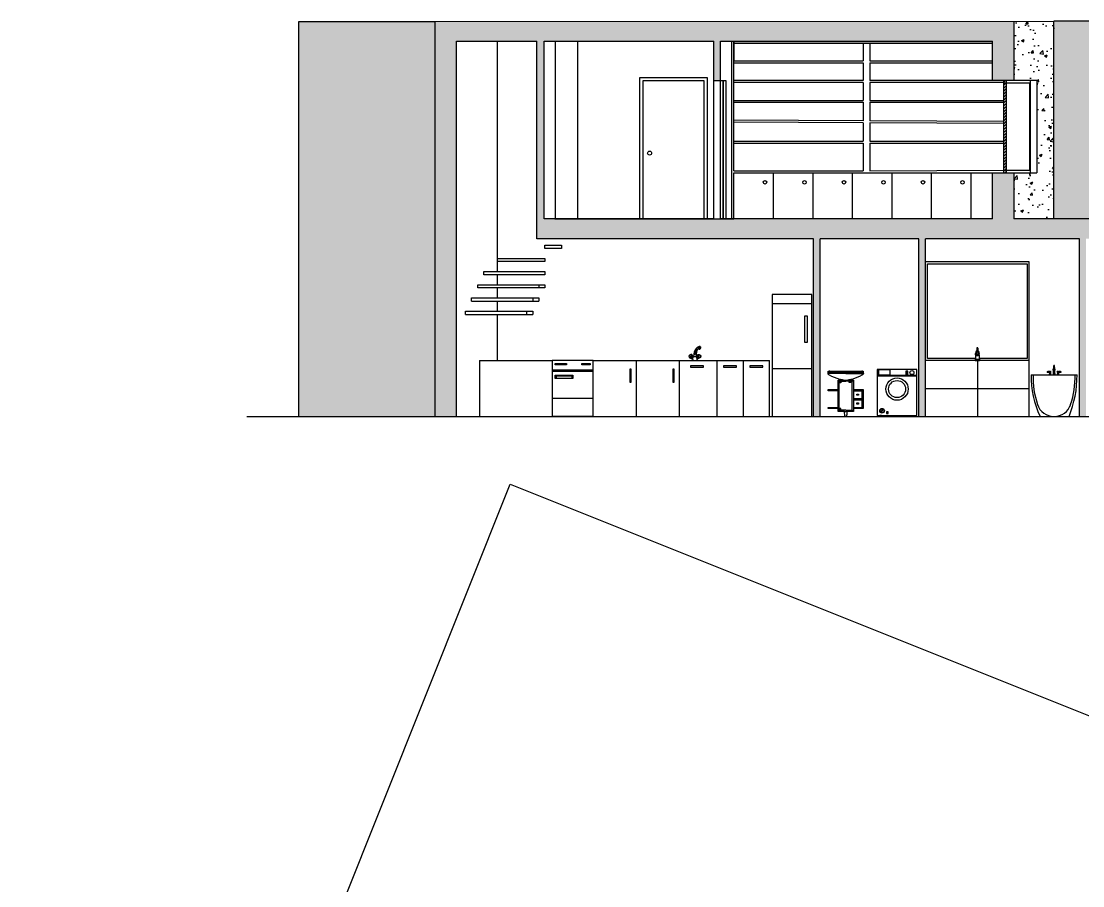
# Model space of a CAD drawing. Header units: millimetres. Extents: x -4534 to 16991, y -2575 to 14176.
# Drawn here: x 13770 to 15382, y 10756 to 12068 of the extents above; entities that cross this region are included whole.
import ezdxf

# ---------------------------------------------------------------- set-up
doc = ezdxf.new("R2010")
doc.units = ezdxf.units.MM
doc.layers.add('campitura', color=254, linetype='Continuous')
doc.layers.add('MURO', color=44, linetype='Continuous')

# ---------------------------------------------------------------- blocks, each defined once
blk = doc.blocks.new('3-rob-face')
at = {"color": 0, "linetype": 'ByBlock'}
for p, q in [((-0.6, 18.9), (-0.8, 15)), ((-0.4, 19.1), (0.4, 19.1)), ((0.6, 18.9), (0.8, 15)), ((-3.2, 2), (3.2, 2)), ((-3.2, 2), (-3.2, 0)), ((-3.2, 0), (3.2, 0)), ((-3, 8.7), (-2.7, 10.8)), ((-3, 8.7), (-3, 2)), ((-3, 2.9), (-3, 2)), ((-1.9, 14.2), (-2.7, 10.8)), ((-1.6, 9.2), (-1.9, 9.4)), ((-1.6, 8.9), (-1.6, 9.2)), ((1.5, 8.9), (-1.6, 8.9)), ((-1.6, 8.9), (-1.4, 7.4)), ((-1.4, 7.4), (1.3, 7.4)), ((-0.8, 12.5), (-1.2, 10.7)), ((-0.9, 15), (-0.8, 15)), ((-0.8, 15), (-0.8, 12.5)), ((0.8, 15), (0.8, 12.5)), ((0.9, 15), (0.8, 15)), ((0.8, 12.5), (1.2, 10.7)), ((1.3, 7.4), (1.5, 8.9)), ((1.5, 8.9), (1.6, 9.2)), ((1.6, 9.2), (1.9, 9.4)), ((1.9, 14.2), (2.7, 10.8)), ((2.8, 10.2), (2.7, 10.8)), ((3, 8.7), (2.8, 10.2)), ((3, 8.7), (3, 2)), ((3.2, 2), (3.2, 0)), ((3.2, 2), (3.2, 0))]:
    blk.add_line(p, q, dxfattribs=at)
for centre, radius, start, end in [((-0.4, 18.9), 0.2, 90, 177.9307), ((0.4, 18.9), 0.2, 2.0694, 90), ((-0.9, 14), 1, 90, 166.3706), ((0.9, 14), 1, 13.6295, 90)]:
    blk.add_arc(centre, radius, start, end, dxfattribs=at)

msp = doc.modelspace()

# ---------------------------------------------------------------- hatches: boundary and pattern name
h = msp.add_hatch()
h.set_pattern_fill('AR-CONC', color=256, scale=0.23)
h.paths.add_polyline_path([(15338.5, 12068), (15277.3, 12068), (15277.3, 11977.9), (15312.3, 11977.9), (15312.3, 11837.9), (15277.3, 11837.9), (15277.3, 11767.9), (15338.5, 11767.9)])
at = {"layer": 'campitura'}
h = msp.add_hatch(color=256, dxfattribs=at)
h.dxf.hatch_style = 1
h.paths.add_polyline_path([(15277.3, 12068), (14398.7, 12067.9), (14398.7, 11767.9), (14398.7, 11737.9), (14398.7, 11467.9), (14431, 11467.9), (14431, 11628.1), (14431, 11737.9), (14431, 12037.9), (14553.1, 12037.9), (14553.1, 11737.9), (14973.4, 11737.9), (14973.4, 11468), (14983.4, 11468), (14983.4, 11737.9), (15133.4, 11737.9), (15133.4, 11468), (15143.4, 11468), (15143.4, 11737.9), (15377.2, 11737.9), (15377.2, 11468), (15387.2, 11468), (15387.2, 11737.9), (15698.2, 11737.9), (15698.2, 11678.1), (15712.2, 11678.1), (15712.2, 11767.9), (15277.3, 11767.9), (15277.3, 11837.9), (15245, 11837.9), (15245, 11767.9), (14852.2, 11767.9), (14852.2, 11767.9), (14849.2, 11767.9), (14839.9, 11767.9), (14839.9, 11767.9), (14835.9, 11767.9), (14832, 11767.9), (14806.6, 11767.9), (14806.6, 11767.9), (14714.3, 11767.9), (14714.3, 11767.9), (14806.6, 11767.9), (14806.6, 11767.9), (14714.3, 11767.9), (14714.3, 11767.9), (14806.6, 11767.9), (14806.6, 11767.9), (14714.3, 11767.9), (14714.3, 11767.9), (14563.9, 11767.9), (14563.9, 12037.9), (14822, 12038), (14822, 11977.9), (14832, 11977.9), (14832, 12038), (15245, 12038), (15245, 12038), (14852.2, 12038), (14852.2, 12035), (15245, 12035), (15245, 12038), (14852.2, 12038), (14852.2, 12038), (15245, 12038), (15245, 11978), (15277.3, 11977.9)])
h = msp.add_hatch(dxfattribs=at)
h.set_pattern_fill('ANSI31', color=256)
h.paths.add_polyline_path([(15266.5, 11978), (15262.2, 11978), (15262.2, 11837.9), (15266.5, 11837.9)])
at = {"layer": 'MURO'}
h = msp.add_hatch(dxfattribs=at)
h.set_pattern_fill('GRAVEL', color=256, scale=2)
h.paths.add_polyline_path([(16345.6, 12068.1), (15338.5, 12068), (15338.5, 11767.9), (15712.2, 11767.9), (15712.2, 11468.1), (16345.6, 11468.1)])
h.paths.add_polyline_path([(14398.7, 12067.9), (14191.5, 12067.9), (14191.5, 11467.9), (14398.7, 11467.9), (14398.7, 11627.9), (14398.7, 11737.9), (14398.7, 11767.9)])

# ---------------------------------------------------------------- linework, layer by layer
for p, q in [((14398.7, 12067.9), (15338.5, 12068)), ((14398.7, 11767.9), (14398.7, 12067.9)), ((15277.3, 12068), (15277.3, 11977.9)), ((15338.5, 11767.9), (15338.5, 12068)), ((14431, 12037.9), (14553.1, 12037.9)), ((14431, 11737.9), (14431, 12037.9)), ((14493.1, 11688.1), (14493.1, 12037.9)), ((14553.1, 11737.9), (14553.1, 12037.9)), ((14563.9, 12037.9), (14822, 12038)), ((14563.9, 11767.9), (14563.9, 12037.9)), ((14581.2, 11767.9), (14581.2, 12037.9)), ((14615.3, 11767.9), (14615.3, 12037.9)), ((14822, 11767.9), (14822, 12038)), ((14832, 11767.9), (14832, 12038)), ((14832, 12038), (15245, 12038)), ((14849.2, 11767.9), (14849.2, 12038)), ((14852.2, 12038), (14852.2, 12008)), ((14852.2, 12038), (15245, 12038)), ((14852.2, 11840.9), (14852.2, 12038)), ((14852.2, 12035), (15245, 12035)), ((15048.6, 12035), (15048.6, 12008)), ((15058.6, 12035), (15058.6, 12008)), ((15245, 11977.9), (15245, 12038)), ((14852.2, 12008), (15048.6, 12008)), ((14852.2, 12005), (15048.6, 12005)), ((15048.6, 12005), (15048.6, 11978)), ((15058.6, 12008), (15245, 12008)), ((15058.6, 12005), (15245, 12005)), ((15058.6, 12005), (15058.6, 11978)), ((14811.6, 11982.9), (14811.6, 11767.9)), ((14852.2, 11962.9), (14852.2, 11992.9)), ((14806.6, 11977.9), (14806.6, 11767.9)), ((14822, 11977.9), (14832, 11977.9)), ((15048.6, 11978), (14852.2, 11978)), ((15048.6, 11975), (14852.2, 11975)), ((15048.6, 11975), (15048.6, 11948)), ((15245, 11978), (15058.6, 11978)), ((15262.2, 11975), (15058.6, 11975)), ((15058.6, 11975), (15058.6, 11948)), ((15312.3, 11977.9), (15245, 11978)), ((15262.2, 11837.9), (15262.2, 11978)), ((15301.6, 11973.9), (15262.2, 11974)), ((15266.5, 11837.9), (15266.5, 11978)), ((15301.6, 11841.9), (15301.6, 11973.9)), ((15303, 11837.9), (15303, 11977.9)), ((15312.3, 11977.9), (15312.3, 11837.9)), ((14852.2, 11948), (15048.6, 11948)), ((15058.6, 11948), (15262.2, 11948)), ((14852.2, 11945), (15048.6, 11945)), ((14852.2, 11902.9), (14852.2, 11932.9)), ((15048.6, 11945), (15048.6, 11917)), ((15058.6, 11945), (15262.2, 11945)), ((15058.6, 11945), (15058.6, 11916.9)), ((15048.6, 11917), (14852.2, 11918)), ((15262.2, 11915.9), (15058.6, 11916.9)), ((15048.6, 11914), (14852.2, 11915)), ((15048.6, 11914), (15048.6, 11885.9)), ((15262.2, 11912.9), (15058.6, 11913.9)), ((15058.6, 11913.9), (15058.6, 11885.9)), ((14852.2, 11885.9), (15048.6, 11885.9)), ((15058.6, 11885.9), (15262.2, 11885.9)), ((14852.2, 11882.9), (15048.6, 11882.9)), ((14852.2, 11840.9), (14852.2, 11870.9)), ((15048.6, 11882.9), (15048.6, 11840.9)), ((15058.6, 11882.9), (15262.2, 11882.9)), ((15058.6, 11882.9), (15058.6, 11840.9)), ((14849.2, 11767.9), (14849.2, 11837.9)), ((14852.2, 11840.9), (15048.6, 11840.9)), ((14852.2, 11837.9), (15245, 11837.9)), ((14852.2, 11767.9), (14852.2, 11837.9)), ((14852.2, 11837.9), (14912.2, 11837.9)), ((14912.2, 11837.9), (14912.2, 11767.9)), ((14972.2, 11837.9), (14972.2, 11767.9)), ((15032.2, 11837.9), (15032.2, 11767.9)), ((15058.6, 11840.9), (15262.2, 11841.9)), ((15092.2, 11837.9), (15092.2, 11767.9)), ((15152.2, 11837.9), (15152.2, 11767.9)), ((15212.2, 11837.9), (15212.2, 11767.9)), ((15245, 11837.9), (15312.3, 11837.9)), ((15245, 11767.9), (15245, 11837.9)), ((15262.2, 11841.9), (15301.6, 11841.9)), ((15277.3, 11837.9), (15277.3, 11767.9)), ((14398.7, 11737.9), (14398.7, 11767.9)), ((14822, 11767.9), (14563.9, 11767.9)), ((14580.2, 11767.9), (14614.4, 11767.9)), ((14614.4, 11767.9), (14714.3, 11767.9)), ((14714.3, 11767.9), (14806.6, 11767.9)), ((14806.6, 11767.9), (14832, 11767.9)), ((14832, 11767.9), (14849.2, 11767.9)), ((15245, 11767.9), (14832, 11767.9)), ((14849.2, 11767.9), (14852.2, 11767.9)), ((15712.2, 11767.9), (15277.3, 11767.9)), ((14398.7, 11467.9), (14398.7, 11737.9)), ((14431, 11468.1), (14431, 11737.9)), ((14973.4, 11737.9), (14553.1, 11737.9)), ((14973.4, 11468.1), (14973.4, 11737.9)), ((14983.4, 11468.1), (14983.4, 11737.9)), ((15133.4, 11737.9), (14983.4, 11737.9)), ((15133.4, 11468.1), (15133.4, 11737.9)), ((15143.4, 11468.1), (15143.4, 11737.9)), ((15377.2, 11737.9), (15143.4, 11737.9)), ((15377.2, 11468.1), (15377.2, 11737.9)), ((15300.7, 11703), (15143.4, 11703)), ((15300.7, 11553), (15300.7, 11703)), ((14493.1, 11668.1), (14493.1, 11683.1)), ((14493.1, 11648.1), (14493.1, 11663.1)), ((14556, 11668.1), (14556, 11663.1)), ((14453.9, 11648.1), (14556, 11648.1)), ((14453.9, 11643.1), (14453.9, 11648.1)), ((14453.9, 11643.1), (14556, 11643.1)), ((14493.1, 11628.1), (14493.1, 11643.1)), ((14546.8, 11648.1), (14546.8, 11643.1)), ((14556, 11648.1), (14556, 11643.1)), ((14970.6, 11653.1), (14910.6, 11653.1)), ((14910.6, 11653.1), (14910.6, 11468.1)), ((14970.6, 11468.1), (14970.6, 11653.1)), ((14398.7, 11467.9), (14398.7, 11627.9)), ((14431, 11468.1), (14431, 11628.1)), ((14444.6, 11628.1), (14546.8, 11628.1)), ((14444.6, 11623.1), (14444.6, 11628.1)), ((14537.5, 11628.1), (14537.5, 11623.1)), ((14546.8, 11628.1), (14546.8, 11623.1)), ((14444.6, 11623.1), (14546.8, 11623.1)), ((14493.1, 11553.1), (14493.1, 11623.1)), ((14785.1, 11561.3), (14784.1, 11559.4)), ((14786.7, 11562.2), (14785.1, 11561.3)), ((14788.2, 11562.2), (14786.7, 11562.2)), ((14788.2, 11562.2), (14788, 11561.1)), ((14788, 11561.1), (14790, 11559)), ((14790.9, 11558.7), (14788.2, 11562.2)), ((14794.8, 11560.5), (14794.9, 11559)), ((14795.3, 11558.7), (14798, 11562.2)), ((14798.1, 11561.1), (14796.2, 11559)), ((14798, 11562.2), (14798.1, 11561.1)), ((14798, 11562.2), (14799.4, 11562.2)), ((14799, 11570.7), (14798.9, 11570.8)), ((14799.4, 11562.2), (14801.1, 11561.3)), ((14800.6, 11572.5), (14801, 11572.3)), ((14800.9, 11574.1), (14801.1, 11574.1)), ((14801.1, 11574.1), (14801.2, 11574)), ((14801.1, 11561.3), (14802, 11559.4)), ((14801.2, 11574), (14801.9, 11572.5)), ((14801.8, 11572.3), (14801.6, 11572.2)), ((14801.8, 11571.8), (14801.9, 11572.4)), ((14801.9, 11572.4), (14801.8, 11572.3)), ((14801.9, 11572.5), (14801.9, 11572.4)), ((14465.9, 11553.1), (14576.5, 11553.1)), ((14465.9, 11553.1), (14465.9, 11467.9)), ((14576.5, 11553.1), (14576.5, 11468.5)), ((14638.5, 11553.1), (14576.5, 11553.1)), ((14581, 11546.6), (14581, 11548.3)), ((14581, 11548.3), (14582.7, 11548.3)), ((14582.7, 11546.6), (14581, 11546.6)), ((14582.7, 11548.3), (14584.4, 11548.3)), ((14582.7, 11548.3), (14582.7, 11546.6)), ((14584.4, 11546.6), (14582.7, 11546.6)), ((14584.4, 11548.3), (14586.1, 11548.3)), ((14584.4, 11548.3), (14584.4, 11546.6)), ((14586.1, 11546.6), (14584.4, 11546.6)), ((14586.1, 11548.3), (14587.8, 11548.3)), ((14586.1, 11548.3), (14586.1, 11546.6)), ((14587.8, 11546.6), (14586.1, 11546.6)), ((14587.8, 11548.3), (14589.4, 11548.3)), ((14587.8, 11548.3), (14587.8, 11546.6)), ((14589.4, 11546.6), (14587.8, 11546.6)), ((14589.4, 11548.3), (14591.1, 11548.3)), ((14589.4, 11548.3), (14589.4, 11546.6)), ((14591.1, 11546.6), (14589.4, 11546.6)), ((14591.1, 11548.3), (14592.8, 11548.3)), ((14591.1, 11548.3), (14591.1, 11546.6)), ((14592.8, 11546.6), (14591.1, 11546.6)), ((14592.8, 11548.3), (14594.5, 11548.3)), ((14592.8, 11548.3), (14592.8, 11546.6)), ((14594.5, 11546.6), (14592.8, 11546.6)), ((14594.5, 11548.3), (14596.2, 11548.3)), ((14594.5, 11548.3), (14594.5, 11546.6)), ((14596.2, 11546.6), (14594.5, 11546.6)), ((14596.2, 11548.3), (14597.9, 11548.3)), ((14596.2, 11548.3), (14596.2, 11546.6)), ((14597.9, 11546.6), (14596.2, 11546.6)), ((14597.9, 11548.3), (14597.9, 11546.6)), ((14621.2, 11546.6), (14621.2, 11548.3)), ((14621.2, 11548.3), (14634, 11548.3)), ((14634, 11546.6), (14621.2, 11546.6)), ((14634, 11548.3), (14634, 11546.6)), ((14638.5, 11553.1), (14906.3, 11553.1)), ((14638.5, 11468.5), (14638.5, 11553.1)), ((14703.9, 11553.1), (14703.9, 11468.5)), ((14769.4, 11553.1), (14769.4, 11468.5)), ((14784.1, 11559.4), (14784.4, 11557.6)), ((14784.4, 11557.6), (14785, 11557.9)), ((14784.4, 11557.6), (14788.4, 11555.7)), ((14785, 11557.9), (14788.2, 11556.6)), ((14796.2, 11545.1), (14786.2, 11545.1)), ((14786.2, 11545.1), (14786.2, 11543.1)), ((14786.7, 11558.5), (14787.1, 11559.5)), ((14786.7, 11558.5), (14789.2, 11557.1)), ((14787.1, 11559.5), (14787.9, 11560)), ((14787.9, 11560), (14789.8, 11558.3)), ((14789.2, 11555.8), (14789.2, 11555.4)), ((14790, 11554.7), (14790, 11553.1)), ((14790, 11553.1), (14796.2, 11553.1)), ((14790.9, 11558.7), (14791.3, 11559)), ((14791.2, 11559.4), (14791.3, 11559)), ((14791.3, 11559), (14794.9, 11559)), ((14795.3, 11558.7), (14794.9, 11559)), ((14796.2, 11554.7), (14796.2, 11553.1)), ((14806.2, 11545.1), (14796.2, 11545.1)), ((14798.2, 11560), (14796.4, 11558.3)), ((14796.9, 11555.8), (14796.9, 11555.4)), ((14799.4, 11558.5), (14797, 11557.1)), ((14801.8, 11557.6), (14797.7, 11555.7)), ((14801.1, 11557.9), (14797.9, 11556.6)), ((14799, 11559.5), (14798.2, 11560)), ((14799.4, 11558.5), (14799, 11559.5)), ((14801.8, 11557.6), (14801.1, 11557.9)), ((14802, 11559.4), (14801.8, 11557.6)), ((14806.2, 11543.1), (14806.2, 11545.1)), ((14826.3, 11553.1), (14826.3, 11468)), ((14846.3, 11545.1), (14836.3, 11545.1)), ((14836.3, 11545.1), (14836.3, 11543.1)), ((14856.3, 11545.1), (14846.3, 11545.1)), ((14856.3, 11543.1), (14856.3, 11545.1)), ((14866.3, 11553.1), (14866.3, 11468)), ((14866.3, 11553.1), (14906.3, 11553.1)), ((14886.3, 11545.1), (14876.3, 11545.1)), ((14876.3, 11545.1), (14876.3, 11543.1)), ((14896.3, 11545.1), (14886.3, 11545.1)), ((14896.3, 11543.1), (14896.3, 11545.1)), ((14906.3, 11468.1), (14906.3, 11553.1)), ((15300.7, 11553), (15143.4, 11553)), ((15222.1, 11553), (15222.1, 11468.1)), ((15300.7, 11468), (15300.7, 11553)), ((15337.9, 11544.6), (15337.8, 11544.4)), ((15337.8, 11544.4), (15337.8, 11544.2)), ((15338, 11545), (15337.9, 11545)), ((15337.9, 11545), (15337.9, 11544.9)), ((15337.9, 11544.9), (15337.9, 11544.8)), ((15337.9, 11544.8), (15337.9, 11544.7)), ((15337.9, 11544.7), (15337.9, 11544.6)), ((15337.9, 11544.4), (15337.9, 11544.4)), ((15337.9, 11544.4), (15337.9, 11544.4)), ((15338.1, 11545.1), (15338, 11545.1)), ((15338, 11545.1), (15338, 11545)), ((15338.2, 11545.2), (15338.1, 11545.1)), ((15338.3, 11545.3), (15338.2, 11545.2)), ((15338.5, 11545.4), (15338.3, 11545.3)), ((15338.7, 11545.4), (15338.5, 11545.4)), ((15338.9, 11545.3), (15338.7, 11545.4)), ((15339.1, 11545.3), (15338.9, 11545.3)), ((15339.2, 11545.2), (15339.1, 11545.3)), ((15339.3, 11545), (15339.2, 11545.2)), ((15339.3, 11544.9), (15339.3, 11545)), ((15339.4, 11544.9), (15339.3, 11544.9)), ((15339.3, 11544.4), (15339.3, 11544.5)), ((15339.3, 11544.3), (15339.3, 11544.4)), ((15339.3, 11544.4), (15339.3, 11544.4)), ((15339.3, 11544.4), (15339.3, 11544.4)), ((15339.4, 11544.8), (15339.4, 11544.9)), ((15339.4, 11544.7), (15339.4, 11544.8)), ((15339.4, 11544.5), (15339.4, 11544.7)), ((15339.5, 11544.3), (15339.4, 11544.5)), ((14638.5, 11538.4), (14576.5, 11538.4)), ((14638.5, 11536.4), (14576.5, 11536.4)), ((14581, 11525.7), (14581, 11530.7)), ((14581, 11530.7), (14607.9, 11530.7)), ((14582.3, 11529.4), (14582.3, 11525.7)), ((14606.6, 11529.4), (14582.3, 11529.4)), ((14606.6, 11525.7), (14606.6, 11529.4)), ((14607.9, 11530.7), (14607.9, 11525.7)), ((14696.1, 11540), (14694.1, 11540)), ((14694.1, 11540), (14694.1, 11520)), ((14696.1, 11530), (14696.1, 11540)), ((14696.1, 11520), (14696.1, 11530)), ((14761.5, 11540), (14759.5, 11540)), ((14759.5, 11540), (14759.5, 11520)), ((14761.5, 11530), (14761.5, 11540)), ((14761.5, 11520), (14761.5, 11530)), ((14786.2, 11543.1), (14806.2, 11543.1)), ((14836.3, 11543.1), (14856.3, 11543.1)), ((14876.3, 11543.1), (14896.3, 11543.1)), ((15022.2, 11533.5), (14995.4, 11533.5)), ((15022.2, 11535.3), (14996.4, 11535.3)), ((15022.2, 11535.3), (15048, 11535.3)), ((15022.2, 11533.5), (15049, 11533.5)), ((15070.1, 11530.6), (15130.1, 11530.6)), ((15070.1, 11529.6), (15130.1, 11529.6)), ((15303.6, 11531.3), (15373.6, 11531.3)), ((15328.7, 11536), (15328, 11536)), ((15328, 11535.5), (15328, 11536)), ((15328, 11535.9), (15328, 11535.6)), ((15328, 11535.5), (15328.7, 11535.5)), ((15328.7, 11536), (15328.7, 11535.4)), ((15331.5, 11536.3), (15329, 11536.1)), ((15329, 11535.7), (15329, 11536.1)), ((15329, 11535.4), (15329, 11535.7)), ((15329, 11535.4), (15331.5, 11535.2)), ((15331.4, 11531.7), (15330.6, 11531.5)), ((15330.6, 11531.5), (15330.6, 11531.3)), ((15330.6, 11531.5), (15332.5, 11531.5)), ((15330.6, 11531.3), (15332.5, 11531.3)), ((15331.4, 11531.7), (15332.5, 11531.7)), ((15331.5, 11536.3), (15331.5, 11535.2)), ((15331.5, 11533), (15331.5, 11532.9)), ((15333.6, 11533), (15331.5, 11533)), ((15331.5, 11532.9), (15331.6, 11532.9)), ((15331.5, 11532.9), (15331.5, 11532.9)), ((15331.5, 11532.2), (15331.5, 11532.9)), ((15331.5, 11532.2), (15331.5, 11532.1)), ((15331.5, 11532.2), (15331.5, 11532.2)), ((15331.6, 11532.2), (15331.5, 11532.2)), ((15331.5, 11532.1), (15332.5, 11532.1)), ((15331.6, 11535.7), (15331.6, 11536.2)), ((15331.6, 11535.3), (15331.6, 11535.7)), ((15332, 11534), (15331.6, 11533)), ((15331.6, 11532.9), (15331.7, 11532.9)), ((15331.6, 11532.2), (15331.6, 11532.9)), ((15331.8, 11532.2), (15331.6, 11532.2)), ((15331.6, 11532.1), (15331.6, 11531.8)), ((15331.6, 11531.8), (15332.5, 11531.8)), ((15332, 11536), (15331.7, 11536)), ((15331.7, 11535.7), (15331.7, 11536)), ((15331.7, 11535.5), (15331.7, 11535.7)), ((15331.7, 11535.5), (15332, 11535.5)), ((15331.9, 11534.6), (15331.7, 11534.5)), ((15331.7, 11534.5), (15331.7, 11534.3)), ((15331.7, 11534.5), (15332.5, 11534.5)), ((15331.7, 11534.3), (15332.5, 11534.3)), ((15331.7, 11532.9), (15331.8, 11532.9)), ((15331.8, 11532.9), (15332, 11532.9)), ((15331.9, 11532.2), (15331.8, 11532.2)), ((15331.9, 11534.6), (15332.5, 11534.6)), ((15332, 11532.2), (15331.9, 11532.2)), ((15332, 11535.7), (15332, 11536)), ((15332, 11535.5), (15332, 11535.7)), ((15332, 11534), (15332.5, 11534)), ((15332, 11532.9), (15332.3, 11532.9)), ((15332, 11532.2), (15332, 11532.9)), ((15332.3, 11532.2), (15332, 11532.2)), ((15332.1, 11535.1), (15332.5, 11535.1)), ((15332.3, 11535.2), (15332.3, 11535.1)), ((15332.8, 11535.2), (15332.3, 11535.2)), ((15332.3, 11532.9), (15332.3, 11532.9)), ((15332.3, 11532.9), (15332.5, 11532.9)), ((15332.3, 11532.2), (15332.3, 11532.9)), ((15332.5, 11532.2), (15332.3, 11532.2)), ((15332.3, 11532.2), (15332.3, 11532.2)), ((15332.5, 11535.1), (15332.9, 11535.1)), ((15332.5, 11534.6), (15333.2, 11534.6)), ((15332.5, 11534.5), (15333.4, 11534.5)), ((15332.5, 11534.3), (15333.4, 11534.3)), ((15332.5, 11534), (15333.1, 11534)), ((15332.5, 11532.9), (15332.7, 11532.9)), ((15332.7, 11532.2), (15332.5, 11532.2)), ((15332.5, 11532.1), (15333.6, 11532.1)), ((15332.5, 11531.8), (15333.5, 11531.8)), ((15332.5, 11531.7), (15333.7, 11531.7)), ((15332.5, 11531.5), (15334.4, 11531.5)), ((15332.5, 11531.3), (15334.4, 11531.3)), ((15332.7, 11532.9), (15332.8, 11532.9)), ((15332.8, 11532.2), (15332.7, 11532.2)), ((15332.8, 11535.1), (15332.8, 11535.2)), ((15332.8, 11532.9), (15333.1, 11532.9)), ((15332.8, 11532.2), (15332.8, 11532.9)), ((15333.1, 11532.2), (15332.8, 11532.2)), ((15333.3, 11536), (15333.1, 11536)), ((15333.1, 11535.7), (15333.1, 11536)), ((15333.1, 11535.5), (15333.1, 11535.7)), ((15333.1, 11535.5), (15333.3, 11535.5)), ((15333.5, 11533), (15333.1, 11534)), ((15333.1, 11532.9), (15333.2, 11532.9)), ((15333.1, 11532.2), (15333.1, 11532.9)), ((15333.3, 11532.2), (15333.1, 11532.2)), ((15333.4, 11534.5), (15333.2, 11534.6)), ((15333.2, 11532.9), (15333.3, 11532.9)), ((15333.3, 11536), (15333.3, 11535.7)), ((15333.3, 11535.7), (15333.3, 11535.5)), ((15333.3, 11532.9), (15333.5, 11532.9)), ((15333.4, 11532.2), (15333.3, 11532.2)), ((15333.6, 11536.3), (15333.4, 11536)), ((15333.4, 11535.7), (15333.4, 11536)), ((15333.4, 11535.5), (15333.4, 11535.7)), ((15333.4, 11535.5), (15333.6, 11535.1)), ((15333.4, 11534.3), (15333.4, 11534.5)), ((15333.5, 11532.2), (15333.4, 11532.2)), ((15333.5, 11532.9), (15333.6, 11532.9)), ((15333.5, 11532.2), (15333.5, 11532.9)), ((15333.6, 11532.2), (15333.5, 11532.2)), ((15333.5, 11531.8), (15333.5, 11532.1)), ((15333.6, 11535.7), (15333.6, 11536.3)), ((15333.6, 11535.1), (15333.6, 11535.7)), ((15333.6, 11532.9), (15333.6, 11533)), ((15333.6, 11532.9), (15333.6, 11532.9)), ((15333.6, 11532.2), (15333.6, 11532.9)), ((15333.6, 11532.1), (15333.6, 11532.2)), ((15333.6, 11532.2), (15333.6, 11532.2)), ((15334.4, 11531.5), (15333.7, 11531.7)), ((15333.9, 11535.7), (15333.9, 11536.2)), ((15333.9, 11535.3), (15333.9, 11535.7)), ((15334.4, 11531.3), (15334.4, 11531.5)), ((15337.4, 11531.7), (15336.7, 11531.5)), ((15336.7, 11531.5), (15336.7, 11531.3)), ((15336.7, 11531.5), (15340.5, 11531.5)), ((15336.7, 11531.3), (15340.5, 11531.3)), ((15337.3, 11540.1), (15337, 11539.7)), ((15337, 11539.7), (15337.5, 11537.7)), ((15337, 11539.7), (15337.6, 11539.7)), ((15337.4, 11533.2), (15337.1, 11532.7)), ((15337.1, 11532.7), (15340.2, 11532.7)), ((15337.1, 11532.5), (15337.4, 11532.3)), ((15337.1, 11532.5), (15340.2, 11532.5)), ((15337.3, 11540.1), (15337.6, 11540.1)), ((15337.4, 11538.9), (15337.5, 11539.1)), ((15337.4, 11538.8), (15337.4, 11538.9)), ((15337.4, 11538.7), (15337.4, 11538.8)), ((15337.4, 11538.6), (15337.4, 11538.7)), ((15337.4, 11538.5), (15337.4, 11538.6)), ((15337.4, 11538.4), (15337.4, 11538.5)), ((15337.5, 11538.3), (15337.4, 11538.4)), ((15337.5, 11536.4), (15337.4, 11533.2)), ((15337.4, 11533.2), (15339.9, 11533.2)), ((15337.4, 11532.3), (15337.4, 11531.7)), ((15337.4, 11532.3), (15339.9, 11532.3)), ((15337.4, 11531.7), (15339.9, 11531.7)), ((15337.6, 11539.4), (15337.5, 11539.2)), ((15337.5, 11539.2), (15337.5, 11539.1)), ((15337.5, 11539.1), (15337.5, 11539.1)), ((15337.5, 11539.1), (15337.5, 11539)), ((15337.5, 11539.1), (15337.5, 11539.1)), ((15337.5, 11539), (15337.5, 11539)), ((15337.5, 11539), (15337.5, 11539)), ((15337.5, 11539), (15337.5, 11539)), ((15337.6, 11538.1), (15337.5, 11538.3)), ((15337.5, 11537.7), (15337.5, 11536.7)), ((15337.5, 11537.7), (15338.5, 11537.7)), ((15339.8, 11536.7), (15337.5, 11536.7)), ((15337.5, 11536.4), (15339.8, 11536.4)), ((15337.7, 11540.9), (15337.6, 11540.6)), ((15337.6, 11540.6), (15337.6, 11540.4)), ((15337.6, 11540.4), (15337.6, 11540.1)), ((15337.6, 11540.1), (15337.6, 11540)), ((15337.6, 11540), (15337.6, 11539.9)), ((15337.6, 11539.9), (15337.6, 11539.8)), ((15337.6, 11539.8), (15337.6, 11539.6)), ((15337.6, 11539.6), (15337.6, 11539.5)), ((15337.6, 11539.5), (15337.6, 11539.4)), ((15337.8, 11538), (15337.6, 11538.1)), ((15337.8, 11543.3), (15337.7, 11542.8)), ((15337.7, 11542.8), (15337.7, 11542.4)), ((15337.7, 11542.4), (15337.7, 11541.9)), ((15337.7, 11541.9), (15337.7, 11541.6)), ((15337.7, 11541.6), (15337.7, 11541.2)), ((15337.7, 11541.2), (15337.7, 11540.9)), ((15337.8, 11544.2), (15337.8, 11544)), ((15337.8, 11544), (15337.8, 11543.7)), ((15337.8, 11543.7), (15337.8, 11543.3)), ((15337.8, 11543.3), (15337.8, 11543.3)), ((15337.9, 11537.9), (15337.8, 11538)), ((15337.9, 11544.4), (15338, 11544.2)), ((15338, 11542.6), (15337.9, 11542.6)), ((15337.9, 11542.6), (15337.9, 11542.5)), ((15337.9, 11542.5), (15337.9, 11542.5)), ((15337.9, 11542.5), (15337.9, 11542.4)), ((15337.9, 11542.4), (15337.9, 11542.4)), ((15337.9, 11542.4), (15337.9, 11542.3)), ((15337.9, 11542.3), (15338, 11542.3)), ((15338.1, 11537.8), (15337.9, 11537.9)), ((15338, 11544.2), (15338, 11544.1)), ((15338, 11544.1), (15338, 11543.9)), ((15338, 11543.9), (15338, 11543.7)), ((15338, 11543.7), (15338, 11543.5)), ((15338, 11543.5), (15338, 11543.3)), ((15338, 11543.3), (15338, 11543.1)), ((15338, 11543.1), (15338, 11543)), ((15338, 11543), (15338, 11542.8)), ((15338, 11542.8), (15338, 11542.8)), ((15338, 11542.8), (15338, 11542.7)), ((15338.1, 11542.7), (15338, 11542.6)), ((15338, 11542.7), (15338, 11542.7)), ((15338, 11542.7), (15338, 11542.7)), ((15338, 11542.7), (15338, 11542.7)), ((15338, 11542.3), (15338.2, 11541.3)), ((15338, 11542.3), (15338, 11542.3)), ((15338, 11542.3), (15338.1, 11542.2)), ((15338, 11542.3), (15338.1, 11542.3)), ((15338.2, 11542.7), (15338.1, 11542.7)), ((15338.1, 11542.7), (15338.1, 11542.7)), ((15338.1, 11542.3), (15338.1, 11542.4)), ((15338.1, 11542.4), (15338.2, 11542.4)), ((15338.1, 11542.3), (15338.1, 11542.3)), ((15338.3, 11537.8), (15338.1, 11537.8)), ((15338.3, 11542.7), (15338.2, 11542.7)), ((15338.2, 11542.4), (15338.3, 11542.4)), ((15338.2, 11541.3), (15338.2, 11541.4)), ((15338.2, 11541.4), (15338.2, 11541.4)), ((15338.2, 11541.4), (15338.2, 11541.4)), ((15338.2, 11541.4), (15338.3, 11541.4)), ((15338.3, 11541.3), (15338.2, 11541.3)), ((15338.2, 11541.3), (15338.2, 11541.3)), ((15338.2, 11541.3), (15338.2, 11541.3)), ((15338.4, 11542.7), (15338.3, 11542.7)), ((15338.3, 11542.4), (15338.4, 11542.4)), ((15338.3, 11541.4), (15338.4, 11541.4)), ((15338.4, 11541.2), (15338.3, 11541.3)), ((15338.5, 11537.7), (15338.3, 11537.8)), ((15338.5, 11542.7), (15338.4, 11542.7)), ((15338.4, 11542.4), (15338.5, 11542.4)), ((15338.4, 11541.4), (15338.5, 11541.5)), ((15338.4, 11541.4), (15338.4, 11541.4)), ((15338.5, 11541.2), (15338.4, 11541.2)), ((15338.4, 11541.2), (15338.4, 11541.2)), ((15338.6, 11542.7), (15338.5, 11542.7)), ((15338.5, 11542.4), (15338.6, 11542.4)), ((15338.5, 11541.5), (15338.6, 11541.5)), ((15338.6, 11541.2), (15338.5, 11541.2)), ((15338.6, 11537.7), (15338.5, 11537.7)), ((15338.8, 11542.7), (15338.6, 11542.7)), ((15338.6, 11542.4), (15338.7, 11542.4)), ((15338.6, 11541.5), (15338.7, 11541.5)), ((15338.7, 11541.2), (15338.6, 11541.2)), ((15338.8, 11537.7), (15338.6, 11537.7)), ((15338.7, 11542.4), (15338.8, 11542.4)), ((15338.7, 11541.5), (15338.8, 11541.4)), ((15338.8, 11541.2), (15338.7, 11541.2)), ((15338.9, 11542.7), (15338.8, 11542.7)), ((15338.8, 11542.4), (15338.9, 11542.4)), ((15338.8, 11541.4), (15338.9, 11541.4)), ((15338.9, 11541.2), (15338.8, 11541.2)), ((15339, 11537.7), (15338.8, 11537.7)), ((15338.8, 11537.7), (15339.8, 11537.7)), ((15339, 11542.7), (15338.9, 11542.7)), ((15338.9, 11542.4), (15339, 11542.4)), ((15338.9, 11541.4), (15339, 11541.4)), ((15339, 11541.3), (15338.9, 11541.2)), ((15339.1, 11542.7), (15339, 11542.7)), ((15339, 11542.4), (15339.1, 11542.4)), ((15339, 11541.4), (15339.1, 11541.4)), ((15339.1, 11541.3), (15339, 11541.3)), ((15339.2, 11537.8), (15339, 11537.7)), ((15339.2, 11542.7), (15339.1, 11542.7)), ((15339.1, 11542.4), (15339.2, 11542.4)), ((15339.1, 11541.3), (15339.2, 11542.3)), ((15339.1, 11541.4), (15339.1, 11541.4)), ((15339.1, 11541.4), (15339.1, 11541.4)), ((15339.1, 11541.4), (15339.1, 11541.3)), ((15339.1, 11541.3), (15339.1, 11541.3)), ((15339.1, 11541.3), (15339.1, 11541.3)), ((15339.2, 11542.9), (15339.3, 11543)), ((15339.2, 11542.8), (15339.2, 11542.9)), ((15339.2, 11542.9), (15339.2, 11542.9)), ((15339.2, 11542.7), (15339.2, 11542.8)), ((15339.3, 11542.6), (15339.2, 11542.7)), ((15339.2, 11542.7), (15339.2, 11542.7)), ((15339.2, 11542.7), (15339.2, 11542.7)), ((15339.2, 11542.7), (15339.2, 11542.7)), ((15339.2, 11542.4), (15339.2, 11542.3)), ((15339.2, 11542.2), (15339.3, 11542.3)), ((15339.2, 11542.3), (15339.2, 11542.3)), ((15339.2, 11542.3), (15339.2, 11542.3)), ((15339.3, 11537.9), (15339.2, 11537.8)), ((15339.3, 11544.2), (15339.3, 11544.3)), ((15339.3, 11544.1), (15339.3, 11544.2)), ((15339.3, 11543.9), (15339.3, 11544.1)), ((15339.3, 11543.8), (15339.3, 11543.9)), ((15339.3, 11543.6), (15339.3, 11543.8)), ((15339.3, 11543.4), (15339.3, 11543.6)), ((15339.3, 11543.1), (15339.3, 11543.4)), ((15339.3, 11543), (15339.3, 11543.1)), ((15339.3, 11543), (15339.3, 11543)), ((15339.4, 11542.6), (15339.3, 11542.6)), ((15339.3, 11542.6), (15339.3, 11542.6)), ((15339.3, 11542.3), (15339.3, 11542.3)), ((15339.3, 11542.3), (15339.4, 11542.3)), ((15339.5, 11538), (15339.3, 11537.9)), ((15339.4, 11542.5), (15339.4, 11542.6)), ((15339.4, 11542.4), (15339.4, 11542.5)), ((15339.4, 11542.3), (15339.4, 11542.4)), ((15339.4, 11542.4), (15339.4, 11542.4)), ((15339.5, 11544.1), (15339.5, 11544.3)), ((15339.5, 11543.8), (15339.5, 11544.1)), ((15339.5, 11543.4), (15339.5, 11543.8)), ((15339.5, 11543.1), (15339.5, 11543.4)), ((15339.5, 11542.8), (15339.5, 11543.1)), ((15339.5, 11542.5), (15339.5, 11542.8)), ((15339.6, 11542.1), (15339.5, 11542.5)), ((15339.7, 11538.1), (15339.5, 11538)), ((15339.6, 11541.7), (15339.6, 11542.1)), ((15339.6, 11541.4), (15339.6, 11541.7)), ((15339.6, 11541.1), (15339.6, 11541.4)), ((15339.6, 11540.8), (15339.6, 11541.1)), ((15339.6, 11540.6), (15339.6, 11540.8)), ((15339.7, 11540.4), (15339.6, 11540.6)), ((15339.7, 11540.2), (15339.7, 11540.4)), ((15339.7, 11540), (15339.7, 11540.2)), ((15339.7, 11540.1), (15340, 11540.1)), ((15339.7, 11539.8), (15339.7, 11540)), ((15339.7, 11539.7), (15339.7, 11539.8)), ((15339.7, 11539.5), (15339.7, 11539.7)), ((15339.7, 11539.7), (15340.3, 11539.7)), ((15339.7, 11539.3), (15339.7, 11539.5)), ((15339.7, 11539.2), (15339.7, 11539.3)), ((15339.7, 11539.1), (15339.7, 11539.2)), ((15339.7, 11539.2), (15339.7, 11539.1)), ((15339.8, 11539), (15339.7, 11539.1)), ((15339.7, 11539.1), (15339.8, 11539)), ((15339.8, 11538.2), (15339.7, 11538.1)), ((15339.8, 11537.7), (15340.3, 11539.7)), ((15339.8, 11539), (15339.8, 11539)), ((15339.8, 11539), (15339.8, 11539)), ((15339.8, 11539), (15339.9, 11538.8)), ((15339.9, 11538.4), (15339.8, 11538.3)), ((15339.8, 11538.3), (15339.8, 11538.2)), ((15339.8, 11536.7), (15339.8, 11537.7)), ((15339.9, 11533.2), (15339.8, 11536.4)), ((15339.9, 11538.8), (15339.9, 11538.7)), ((15339.9, 11538.7), (15339.9, 11538.7)), ((15339.9, 11538.7), (15339.9, 11538.6)), ((15339.9, 11538.6), (15339.9, 11538.4)), ((15340.2, 11532.7), (15339.9, 11533.2)), ((15339.9, 11532.3), (15340.2, 11532.5)), ((15339.9, 11531.7), (15339.9, 11532.3)), ((15340.5, 11531.5), (15339.9, 11531.7)), ((15340.3, 11539.7), (15340, 11540.1)), ((15340.5, 11531.3), (15340.5, 11531.5)), ((15343.6, 11531.7), (15342.8, 11531.5)), ((15342.8, 11531.5), (15342.8, 11531.3)), ((15344.7, 11531.5), (15342.8, 11531.5)), ((15344.7, 11531.3), (15342.8, 11531.3)), ((15343.3, 11535.7), (15343.3, 11536.2)), ((15343.3, 11535.3), (15343.3, 11535.7)), ((15344.7, 11531.7), (15343.6, 11531.7)), ((15343.9, 11536), (15343.7, 11536.3)), ((15343.7, 11535.7), (15343.7, 11536.3)), ((15343.7, 11535.1), (15343.7, 11535.7)), ((15343.7, 11535.1), (15343.9, 11535.5)), ((15343.7, 11533), (15343.7, 11532.9)), ((15343.7, 11533), (15345.7, 11533)), ((15343.8, 11532.9), (15343.7, 11532.9)), ((15343.7, 11532.9), (15343.7, 11532.9)), ((15343.7, 11532.2), (15343.7, 11532.9)), ((15343.7, 11532.2), (15343.7, 11532.1)), ((15343.7, 11532.2), (15343.7, 11532.2)), ((15343.7, 11532.2), (15343.8, 11532.2)), ((15344.7, 11532.1), (15343.7, 11532.1)), ((15344.2, 11534), (15343.8, 11533)), ((15344, 11532.9), (15343.8, 11532.9)), ((15343.8, 11532.2), (15343.8, 11532.9)), ((15343.8, 11532.2), (15343.9, 11532.2)), ((15343.8, 11532.1), (15343.8, 11531.8)), ((15344.7, 11531.8), (15343.8, 11531.8)), ((15343.9, 11535.7), (15343.9, 11536)), ((15343.9, 11535.5), (15343.9, 11535.7)), ((15344.1, 11534.6), (15343.9, 11534.5)), ((15343.9, 11534.5), (15343.9, 11534.3)), ((15344.7, 11534.5), (15343.9, 11534.5)), ((15344.7, 11534.3), (15343.9, 11534.3)), ((15343.9, 11532.2), (15344, 11532.2)), ((15344.2, 11536), (15344, 11536)), ((15344, 11536), (15344, 11535.7)), ((15344, 11535.7), (15344, 11535.5)), ((15344, 11535.5), (15344.2, 11535.5)), ((15344.1, 11532.9), (15344, 11532.9)), ((15344, 11532.2), (15344.2, 11532.2)), ((15344.7, 11534.6), (15344.1, 11534.6)), ((15344.2, 11532.9), (15344.1, 11532.9)), ((15344.2, 11535.7), (15344.2, 11536)), ((15344.2, 11535.5), (15344.2, 11535.7)), ((15344.7, 11534), (15344.2, 11534)), ((15344.5, 11532.9), (15344.2, 11532.9)), ((15344.2, 11532.2), (15344.2, 11532.9)), ((15344.2, 11532.2), (15344.5, 11532.2)), ((15344.7, 11535.1), (15344.3, 11535.1)), ((15344.5, 11535.2), (15344.5, 11535.1)), ((15344.5, 11535.2), (15345, 11535.2)), ((15344.6, 11532.9), (15344.5, 11532.9)), ((15344.5, 11532.2), (15344.5, 11532.9)), ((15344.5, 11532.2), (15344.6, 11532.2)), ((15344.8, 11532.9), (15344.6, 11532.9)), ((15344.6, 11532.2), (15344.8, 11532.2)), ((15345.1, 11535.1), (15344.7, 11535.1)), ((15345.4, 11534.6), (15344.7, 11534.6)), ((15345.6, 11534.5), (15344.7, 11534.5)), ((15345.6, 11534.3), (15344.7, 11534.3)), ((15345.3, 11534), (15344.7, 11534)), ((15345.7, 11532.1), (15344.7, 11532.1)), ((15345.7, 11531.8), (15344.7, 11531.8)), ((15345.9, 11531.7), (15344.7, 11531.7)), ((15346.6, 11531.5), (15344.7, 11531.5)), ((15346.6, 11531.3), (15344.7, 11531.3)), ((15344.9, 11532.9), (15344.8, 11532.9)), ((15344.8, 11532.2), (15344.9, 11532.2)), ((15345, 11532.9), (15344.9, 11532.9)), ((15344.9, 11532.2), (15345, 11532.2)), ((15345, 11535.1), (15345, 11535.2)), ((15345.3, 11532.9), (15345, 11532.9)), ((15345, 11532.2), (15345, 11532.9)), ((15345, 11532.2), (15345.3, 11532.2)), ((15345.6, 11536), (15345.3, 11536)), ((15345.3, 11535.7), (15345.3, 11536)), ((15345.3, 11535.5), (15345.3, 11535.7)), ((15345.3, 11535.5), (15345.6, 11535.5)), ((15345.7, 11533), (15345.3, 11534)), ((15345.4, 11532.9), (15345.3, 11532.9)), ((15345.3, 11532.2), (15345.3, 11532.9)), ((15345.3, 11532.2), (15345.4, 11532.2)), ((15345.6, 11534.5), (15345.4, 11534.6)), ((15345.6, 11532.9), (15345.4, 11532.9)), ((15345.4, 11532.2), (15345.5, 11532.2)), ((15345.5, 11532.2), (15345.7, 11532.2)), ((15345.6, 11535.7), (15345.6, 11536.2)), ((15345.6, 11535.7), (15345.6, 11536)), ((15345.6, 11535.3), (15345.6, 11535.7)), ((15345.6, 11535.5), (15345.6, 11535.7)), ((15345.6, 11534.3), (15345.6, 11534.5)), ((15345.7, 11532.9), (15345.6, 11532.9)), ((15348.3, 11536.1), (15345.7, 11536.3)), ((15345.7, 11536.3), (15345.7, 11535.2)), ((15345.7, 11535.2), (15348.3, 11535.4)), ((15345.8, 11532.9), (15345.7, 11533)), ((15345.8, 11532.9), (15345.7, 11532.9)), ((15345.7, 11532.2), (15345.7, 11532.9)), ((15345.7, 11532.1), (15345.8, 11532.2)), ((15345.7, 11532.2), (15345.8, 11532.2)), ((15345.7, 11531.8), (15345.7, 11532.1)), ((15345.8, 11532.9), (15345.8, 11532.9)), ((15345.8, 11532.2), (15345.8, 11532.9)), ((15345.8, 11532.2), (15345.8, 11532.2)), ((15346.6, 11531.5), (15345.9, 11531.7)), ((15346.6, 11531.3), (15346.6, 11531.5)), ((15348.3, 11535.7), (15348.3, 11536.1)), ((15348.3, 11535.4), (15348.3, 11535.7)), ((15348.5, 11535.4), (15348.5, 11536)), ((15349.2, 11536), (15348.5, 11536)), ((15348.5, 11535.5), (15349.2, 11535.5)), ((15349.2, 11535.5), (15349.2, 11536)), ((15349.3, 11535.9), (15349.3, 11535.6)), ((14607.9, 11525.7), (14581, 11525.7)), ((14694.1, 11520), (14696.1, 11520)), ((14759.5, 11520), (14761.5, 11520)), ((15012.4, 11521.4), (15010.5, 11523.3)), ((15012.4, 11477.6), (15012.4, 11521.4)), ((15012.4, 11521.4), (15022.2, 11521.4)), ((15012.6, 11518.9), (15012.6, 11521.2)), ((15012.6, 11521.2), (15014.9, 11521.2)), ((15014.9, 11518.9), (15012.6, 11518.9)), ((15014.9, 11521.2), (15014.9, 11518.9)), ((15019, 11523.3), (15025.3, 11523.3)), ((15031.9, 11521.4), (15022.2, 11521.4)), ((15027.5, 11519.7), (15027.5, 11521.4)), ((15030, 11519.7), (15027.5, 11519.7)), ((15030, 11521.4), (15030, 11519.7)), ((15031.9, 11521.4), (15033.9, 11523.3)), ((15031.9, 11477.6), (15031.9, 11521.4)), ((15010.5, 11508.8), (15010.5, 11506.9)), ((15033.9, 11506.9), (15046.9, 11506.9)), ((15039.1, 11500.3, 0), (15039.1, 11502, 0)), ((15039.1, 11502, 0), (15041.6, 11502, 0)), ((15041.6, 11500.3, 0), (15039.1, 11500.3, 0)), ((15041.6, 11502, 0), (15041.6, 11500.3, 0)), ((15046.9, 11506.9), (15048.8, 11508.8)), ((15046.9, 11481.9), (15046.9, 11506.9)), ((15143.4, 11510.6), (15300.7, 11510.5)), ((14638.5, 11495.5), (14576.5, 11495.5)), ((15010.5, 11481.9), (15010.5, 11480)), ((15014.9, 11480.1), (15012.6, 11480.1)), ((15012.6, 11480.1), (15012.6, 11477.8)), ((15014.9, 11477.8), (15014.9, 11480.1)), ((15033.9, 11495.3, 0), (15046.9, 11495.3, 0)), ((15033.9, 11493.4, 0), (15046.9, 11493.4, 0)), ((15033.9, 11481.9), (15046.9, 11481.9)), ((15039.1, 11486.8, 0), (15039.1, 11488.5, 0)), ((15039.1, 11488.5, 0), (15041.6, 11488.5, 0)), ((15041.6, 11486.8, 0), (15039.1, 11486.8, 0)), ((15041.6, 11488.5, 0), (15041.6, 11486.8, 0)), ((15046.9, 11481.9), (15048.8, 11480)), ((14112.5, 11467.9), (16538.4, 11468.1)), ((14576.5, 11468.5), (14638.5, 11468.5)), ((14906.3, 11468.1), (14910.6, 11468.1)), ((15012.4, 11477.6), (15010.5, 11475.6)), ((15022.2, 11477.6), (15012.4, 11477.6)), ((15012.6, 11477.8), (15014.9, 11477.8)), ((15020.2, 11475.6), (15022.2, 11475.6)), ((15022.2, 11477.6), (15031.9, 11477.6)), ((15024.1, 11475.6), (15022.2, 11475.6)), ((15031.9, 11477.6), (15033.9, 11475.6)), ((15075.4, 11474.4), (15078.9, 11479.3)), ((15075.8, 11474.1), (15079.3, 11479)), ((13769.9, 9508.3), (14512.7, 11365.3)), ((14512.7, 11365.3), (16369.6, 10622.5))]:
    msp.add_line(p, q)
for points in [[(14709.3, 11767.9), (14709.3, 11982.9), (14811.6, 11982.9)], [(14714.3, 11767.9), (14714.3, 11977.9), (14806.6, 11977.9)], [(15146.4, 11556), (15146.4, 11700), (15297.7, 11700), (15297.7, 11556), (15225.1, 11556)], [(14910.6, 11639.5), (14970.6, 11639.5)], [(14959.5, 11620.4), (14959.5, 11581), (14964, 11581), (14964, 11620.4), (14959.5, 11620.4)], [(15219.1, 11556), (15146.4, 11556)], [(14910.6, 11540.7), (14970.6, 11540.7)], [(15033.9, 11508.8), (15033.9, 11480)]]:
    msp.add_lwpolyline(points)
for points in [[(14832, 11977.9), (14836, 11977.9), (14835.9, 11767.9), (14831.9, 11767.9)], [(14836, 11977.9), (14840, 11977.9), (14839.9, 11767.9), (14835.9, 11767.9)], [(14565.3, 11728.1), (14590.3, 11728.1), (14590.3, 11723.1), (14565.3, 11723.1)], [(14493.1, 11708.1), (14565.3, 11708.1), (14565.3, 11703.1), (14493.1, 11703.1)], [(14472.5, 11688.1), (14565.3, 11688.1), (14565.3, 11683.1), (14472.5, 11683.1)], [(14463.2, 11668.1), (14565.3, 11668.1), (14565.3, 11663.1), (14463.2, 11663.1)], [(15070.1, 11469.6), (15130.1, 11469.6), (15130.1, 11539.6), (15070.1, 11539.6)], [(15071.8, 11531.5), (15089.8, 11531.5), (15089.8, 11538.6), (15071.8, 11538.6)], [(15113.6, 11535.4), (15116.6, 11535.4), (15116.6, 11536.9), (15113.6, 11536.9)], [(15113.6, 11533.4), (15116.6, 11533.4), (15116.6, 11534.9), (15113.6, 11534.9)], [(15113.6, 11531.4), (15116.6, 11531.4), (15116.6, 11532.9), (15113.6, 11532.9)], [(15073.9, 11468.1), (15076.4, 11468.1), (15076.4, 11469.6), (15073.9, 11469.6)], [(15084.2, 11472.7), (15086.7, 11472.7), (15086.7, 11475.2), (15084.2, 11475.2)], [(15126.2, 11468.1), (15123.7, 11468.1), (15123.7, 11469.6), (15126.2, 11469.6)]]:
    msp.add_lwpolyline(points, close=True)
msp.add_lwpolyline([(15048.8, 11480), (15033.9, 11480), (15033.9, 11475.6), (15024.1, 11475.6), (15024.1, 11474.9), (15024, 11473.1), (15023.8, 11470.9), (15023.6, 11469.4), (15023.3, 11468), (15022.2, 11468), (15021, 11468), (15020.8, 11469.4), (15020.6, 11470.9), (15020.4, 11473.1), (15020.3, 11474.9), (15020.2, 11475.6), (15010.5, 11475.6), (15010.5, 11480), (14995.6, 11480), (14995.6, 11481.9), (15010.5, 11481.9), (15010.5, 11506.9), (14995.6, 11506.9), (14995.6, 11508.8), (15010.5, 11508.8), (15010.5, 11523.3), (15019, 11523.3, -0.032145), (15015.6, 11523.7), (15015.6, 11523.7, -0.024933), (15013, 11524.4, -0.054278), (14997.6, 11530.8, -0.105753), (14995.7, 11532.4, -0.174382), (14995.4, 11533.5, -0.072344), (14995.4, 11534), (14995.7, 11536.3, -0.481494), (14996.4, 11537), (15019.8, 11537), (15024.6, 11537), (15047.9, 11537, -0.481494), (15048.7, 11536.3), (15048.9, 11534, -0.072344), (15049, 11533.5, -0.174382), (15048.6, 11532.4, -0.105753), (15046.8, 11530.8, -0.054278), (15031.4, 11524.4, -0.024933), (15028.8, 11523.7, -0.032145), (15025.3, 11523.3), (15033.9, 11523.3), (15033.9, 11508.8), (15048.8, 11508.8)], format="xyb", close=True)
for centre, radius in [((14724.3, 11867.9), 3), ((14899.6, 11823.6), 2.67), ((14959.6, 11823.6), 2.67), ((15019.6, 11823.6), 2.67), ((15079.6, 11823.6), 2.67), ((15139.6, 11823.6), 2.67), ((15199.6, 11823.6), 2.67), ((15122.7, 11534.7), 3.11), ((15100.1, 11509.7), 17), ((15100.1, 11509.7), 12.9), ((15077.4, 11476.7), 3.5), ((15077.4, 11476.7), 3)]:
    msp.add_circle(centre, radius)
for centre, radius, start, end in [((14997, 11533.6), 1.66, 126.2701, 165.926), ((14995.3, 11536), 1.29, 307.6126, 351.6721), ((14997.9, 11535.6), 1.36, 92.8165, 173.1753), ((15046.5, 11535.6), 1.36, 6.8247, 87.1835), ((15049.1, 11536), 1.29, 188.3279, 232.3874), ((15047.3, 11533.6), 1.66, 14.074, 53.7299), ((15442.8, 11528.8), 139.2, 178.9447, 205.8634), ((15442.8, 11528.8), 136.2, 178.9447, 198.1437), ((15328.1, 11535.9), 0.0762, 94.7636, 180), ((15328.1, 11535.6), 0.0762, 180, 265.2364), ((15328.8, 11536), 0.107, 4.7636, 180), ((15328.8, 11535.4), 0.107, 180, 355.2364), ((15331.4, 11531.8), 0.19, 278.46, 0), ((15331.6, 11536.2), 0.0762, 0, 94.7636), ((15331.6, 11535.3), 0.0762, 265.2364, 0), ((15331.7, 11536.1), 0.0762, 180, 270), ((15331.7, 11535.4), 0.0762, 90, 180), ((15331.8, 11534.1), 0.228, 339.8637, 90), ((15331.6, 11535.1), 0.564, 302.1957, 357.9387), ((15332.5, 11535.7), 0.594, 26.6615, 153.3385), ((15332.5, 11535.7), 0.594, 206.6615, 241.6824), ((15332.5, 11535.7), 0.594, 298.3176, 333.3385), ((15333.5, 11535.1), 0.564, 182.0613, 237.8043), ((15333.3, 11534.1), 0.228, 90, 200.1363), ((15333.3, 11536.1), 0.0762, 270, 318.5281), ((15333.3, 11535.4), 0.0762, 41.4719, 90), ((15333.7, 11531.8), 0.19, 180, 261.54), ((15333.8, 11536.2), 0.178, 0, 138.5281), ((15333.8, 11535.3), 0.178, 221.4719, 0), ((15337.2, 11532.6), 0.152, 143.7261, 234.0897), ((15337.5, 11536.6), 0.152, 90, 269.2748), ((15339.8, 11536.6), 0.152, 270.7252, 90), ((15340.1, 11532.6), 0.152, 305.9103, 36.2739), ((15343.5, 11536.2), 0.178, 41.4719, 180), ((15343.5, 11535.3), 0.178, 180, 318.5281), ((15343.6, 11531.8), 0.19, 278.46, 0), ((15344, 11536.1), 0.0762, 221.4719, 270), ((15344, 11535.4), 0.0762, 90, 138.5281), ((15343.9, 11534.1), 0.228, 339.8637, 90), ((15343.8, 11535.1), 0.564, 302.1957, 357.9387), ((15344.7, 11535.7), 0.594, 26.6615, 153.3385), ((15344.7, 11535.7), 0.594, 206.6615, 241.6824), ((15344.7, 11535.7), 0.594, 298.3176, 333.3385), ((15345.7, 11535.1), 0.564, 182.0613, 237.8043), ((15345.5, 11534.1), 0.228, 90, 200.1363), ((15345.7, 11536.2), 0.0762, 85.2364, 180), ((15345.6, 11536.1), 0.0762, 270, 0), ((15345.6, 11535.4), 0.0762, 0, 90), ((15345.7, 11535.3), 0.0762, 180, 274.7636), ((15345.9, 11531.8), 0.19, 180, 261.54), ((15348.4, 11536), 0.107, 0, 175.2364), ((15348.4, 11535.4), 0.107, 184.7636, 0), ((15349.2, 11535.9), 0.0762, 0, 85.2364), ((15349.2, 11535.6), 0.0762, 274.7636, 0), ((15208.4, 11530.5), 165.2, 337.7976, 0.2989), ((15234.4, 11528.8), 136.2, 341.8563, 1.0553), ((15338.6, 11494.6), 26.6, 198.0513, 341.9487)]:
    msp.add_arc(centre, radius, start, end)
for points in [[(14787.6, 11560.1), (14787.7, 11560.3), (14787.8, 11560.6), (14787.8, 11560.9)], [(14792.9, 11568), (14791.9, 11565.2), (14791.3, 11562.3), (14791.2, 11559.4)], [(14794.2, 11566.4), (14793.5, 11564.7), (14792.9, 11562.8), (14792.5, 11561)], [(14798.4, 11573.9), (14795.9, 11572.7), (14793.9, 11570.6), (14792.9, 11568)], [(14799.5, 11572.5), (14797.1, 11571.1), (14795.3, 11568.9), (14794.2, 11566.4)], [(14795.7, 11566.4), (14795.1, 11564.5), (14794.8, 11562.5), (14794.8, 11560.5)], [(14798.2, 11570.8), (14797, 11569.5), (14796.1, 11568), (14795.6, 11566.3)], [(14798.9, 11570.8), (14798.7, 11571), (14798.4, 11570.9), (14798.2, 11570.8)], [(14798.3, 11560.9), (14798.3, 11560.6), (14798.4, 11560.3), (14798.5, 11560.1)], [(14800.9, 11574.1), (14800.1, 11574.3), (14799.2, 11574.2), (14798.4, 11573.9)], [(14799.1, 11571.4), (14799, 11571.3), (14798.9, 11571.2), (14798.9, 11571.1)], [(14798.9, 11571.1), (14798.9, 11570.9), (14798.9, 11570.8), (14799, 11570.7)], [(14799, 11570.7), (14799.1, 11570.6), (14799.2, 11570.5), (14799.3, 11570.5)], [(14799.4, 11571.8), (14799.3, 11571.7), (14799.2, 11571.6), (14799.1, 11571.4)], [(14799.3, 11570.5), (14799.4, 11570.4), (14799.6, 11570.4), (14799.7, 11570.4)], [(14799.9, 11572.1), (14799.7, 11572), (14799.6, 11571.9), (14799.4, 11571.8)], [(14800.6, 11572.5), (14800.2, 11572.6), (14799.8, 11572.6), (14799.5, 11572.5)], [(14799.7, 11570.4), (14799.9, 11570.4), (14800.1, 11570.4), (14800.3, 11570.4)], [(14800.5, 11572.3), (14800.3, 11572.2), (14800.1, 11572.2), (14799.9, 11572.1)], [(14800.3, 11570.4), (14800.5, 11570.4), (14800.7, 11570.5), (14800.8, 11570.6)], [(14801, 11572.3), (14800.8, 11572.3), (14800.6, 11572.3), (14800.5, 11572.3)], [(14800.8, 11570.6), (14801, 11570.7), (14801.2, 11570.8), (14801.3, 11570.9)], [(14801.5, 11572.2), (14801.3, 11572.3), (14801.2, 11572.3), (14801, 11572.3)], [(14801.3, 11570.9), (14801.5, 11571), (14801.6, 11571.1), (14801.7, 11571.2)], [(14801.7, 11572), (14801.7, 11572.1), (14801.6, 11572.2), (14801.5, 11572.2)], [(14801.8, 11571.6), (14801.8, 11571.7), (14801.8, 11571.8), (14801.7, 11572)], [(14801.7, 11571.2), (14801.7, 11571.4), (14801.8, 11571.5), (14801.8, 11571.6)], [(14801.8, 11571.6), (14801.8, 11571.7), (14801.8, 11571.7), (14801.8, 11571.8)], [(14785.6, 11558), (14785.9, 11558), (14786.1, 11558.1), (14786.3, 11558.3)], [(14790, 11554.7), (14789.9, 11555.1), (14789.6, 11555.4), (14789.2, 11555.4)], [(14796.9, 11555.4), (14796.5, 11555.4), (14796.2, 11555.1), (14796.2, 11554.7)], [(14799.9, 11558.3), (14800.1, 11558.1), (14800.3, 11558), (14800.5, 11558)]]:
    msp.add_open_spline(points, degree=3)
for points in [[(14788.4, 11555.7), (14789.8, 11555.8), (14790.9, 11556.9), (14790.9, 11558.4), (14790.9, 11558.5), (14790.9, 11558.6), (14790.9, 11558.7)], [(14795.3, 11558.7), (14795, 11557.3), (14796, 11556), (14797.4, 11555.7), (14797.5, 11555.7), (14797.6, 11555.7), (14797.7, 11555.7)]]:
    msp.add_open_spline(points, degree=3, knots=[0, 0, 0, 0, 1, 1, 1, 2, 2, 2, 2])
at = {"layer": 'campitura'}
for p, q in [((14191.5, 11467.9), (14191.5, 12067.9)), ((14191.5, 12067.9), (14398.7, 12067.9)), ((16345.6, 12068.1), (15338.5, 12068))]:
    msp.add_line(p, q, dxfattribs=at)

# ---------------------------------------------------------------- block references
msp.add_blockref('3-rob-face', (15222.1, 11553))

doc.saveas('drawing.dxf')
